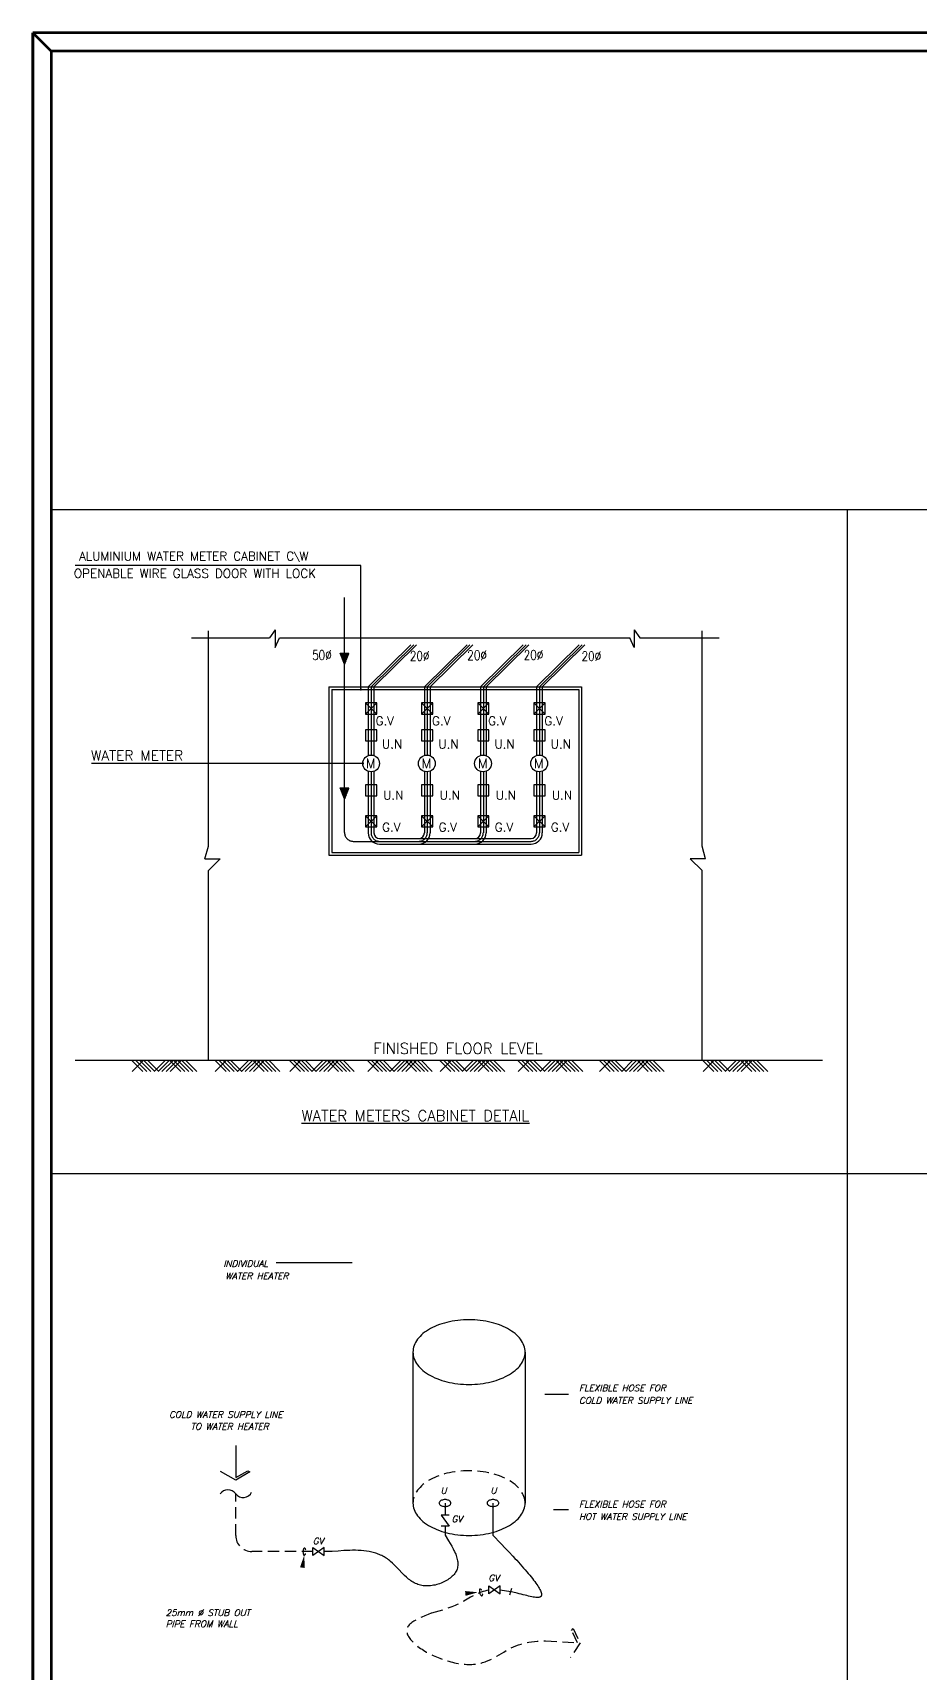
# Model space of a CAD drawing. Extents: x 787 to 1019, y 199 to 803.
# Drawn here: x 845.75 to 865.38, y 229.6 to 265.92 of the extents above; entities that cross this region are included whole.
import ezdxf

# ---------------------------------------------------------------- set-up
doc = ezdxf.new("R2010")
doc.units = 0
doc.header["$MEASUREMENT"] = 0
for name, pattern in [('CENTERX2', [4, 2.5, -0.5, 0.5, -0.5]), ('DASHDOT', [25.4, 12.7, -6.35, 0, -6.35]), ('HIDDEN', [0.375, 0.25, -0.125])]:
    doc.linetypes.add(name, pattern=pattern)
doc.layers.get('0').update_dxf_attribs({"color": 252, "linetype": 'CONTINUOUS', "lineweight": 30})
for name, color, linetype in [('00', 7, 'CONTINUOUS'), ('BORDER', 9, 'CONTINUOUS'), ('H', 8, 'CONTINUOUS'), ('PB-TXT', 2, 'CONTINUOUS'), ('PLUM', 2, 'CONTINUOUS'), ('WATERSUPPLY', 5, 'CONTINUOUS')]:
    doc.layers.add(name, color=color, linetype=linetype)
for name, color, linetype, lineweight in [('Dim', 252, 'CONTINUOUS', 0), ('text', 252, 'CONTINUOUS', 15), ('UG-BORDER', 20, 'CONTINUOUS', 80), ('Wall', 252, 'CONTINUOUS', 30)]:
    doc.layers.add(name, color=color, linetype=linetype, lineweight=lineweight)
doc.styles.add('IBA-S2', font='romans.shx', dxfattribs={"width": 0.8, "height": 0.2})
doc.styles.add('RD', font='ROMAND.shx', dxfattribs={"width": 1.2, "height": 200})
doc.styles.add('ROMAND', font='ROMAND.SHX')
doc.styles.add('ROMANS', font='italic8.shx')
doc.dimstyles.get("Standard").update_dxf_attribs({"dimtxt": 0.12, "dimasz": 0.05, "dimexe": 0.18, "dimexo": 0.0625, "dimgap": 0.09, "dimtad": 0, "dimtih": 1, "dimtoh": 1, "dimzin": 0, "dimdsep": 46, "dimtxsty": 'Standard', "dimblk": 'DOT', "dimcen": 0.09, "dimadec": 0, "dimazin": 0, "dimtfac": 1, "dimtofl": 0, "dimtmove": 0, "dimatfit": 3, "dimldrblk": 'DOT', "dimfxl": 1, "dimtolj": 1, "dimtzin": 0, "dimarcsym": 0})

# ---------------------------------------------------------------- blocks, each defined once
blk = doc.blocks.new('_Dot')
at = {"color": 0, "linetype": 'ByBlock', "lineweight": -2}
blk.add_line((-0.5, 0), (-1, 0), dxfattribs=at)
at = {"color": 0, "linetype": 'ByBlock', "const_width": 0.5}
blk.add_lwpolyline([(-0.25, 0, 1), (0.25, 0, 1)], format="xyb", close=True, dxfattribs=at)

msp = doc.modelspace()

# ---------------------------------------------------------------- hatches: boundary and pattern name
at = {"layer": 'WATERSUPPLY'}
h = msp.add_hatch(dxfattribs=at)
h.set_pattern_fill('ANSI31', color=256, scale=0.009719, style=0)
h.set_pattern_definition([(45, (768.6221638, 376.9091443), (-0.000859045746, 0.000859045746), [])])
h.paths.add_polyline_path([(852.748, 252.178), (852.651, 252.178), (852.651, 251.935)])
h.paths.add_polyline_path([(852.651, 252.178), (852.554, 252.178), (852.651, 251.935)])
h = msp.add_hatch(dxfattribs=at)
h.set_pattern_fill('ANSI31', color=256, scale=0.009719, style=0)
h.set_pattern_definition([(45, (768.6221638, 373.9241415), (-0.000859045746, 0.000859045746), [])])
h.paths.add_polyline_path([(852.748, 249.193), (852.651, 249.193), (852.651, 248.95)])
h.paths.add_polyline_path([(852.651, 249.193), (852.554, 249.193), (852.651, 248.95)])

# ---------------------------------------------------------------- linework, layer by layer
at = {"layer": 'BORDER'}
for p, q in [((846.158, 255.364), (925.163, 255.364)), ((846.158, 255.364), (846.158, 209.926)), ((863.785, 255.364), (863.785, 209.926)), ((846.158, 240.649), (925.163, 240.649))]:
    msp.add_line(p, q, dxfattribs=at)
at = {"layer": 'Dim'}
for p, q in [((853.177, 251.433), (854.121, 252.366)), ((853.302, 251.432), (854.247, 252.366)), ((854.42, 251.433), (855.364, 252.366)), ((854.545, 251.432), (855.49, 252.366)), ((855.663, 251.433), (856.607, 252.366)), ((855.788, 251.432), (856.733, 252.366)), ((856.906, 251.433), (857.85, 252.366)), ((857.031, 251.432), (857.976, 252.366))]:
    msp.add_line(p, q, dxfattribs=at)
at = {"layer": 'H'}
for p, q in [((849.262, 252.521), (850.99, 252.521)), ((849.636, 247.903), (849.636, 252.676)), ((851.118, 252.7), (850.99, 252.521)), ((851.118, 252.7), (851.118, 252.303)), ((851.118, 252.303), (851.213, 252.521)), ((851.213, 252.521), (858.971, 252.521)), ((859.066, 252.303), (858.971, 252.521)), ((859.066, 252.7), (859.066, 252.303)), ((859.066, 252.7), (859.194, 252.521)), ((859.194, 252.521), (860.946, 252.521)), ((860.572, 247.903), (860.572, 252.676)), ((853.115, 251.079), (853.364, 250.83)), ((853.364, 251.079), (853.115, 250.83)), ((854.358, 251.079), (854.607, 250.83)), ((854.607, 251.079), (854.358, 250.83)), ((855.601, 251.079), (855.85, 250.83)), ((855.85, 251.079), (855.601, 250.83)), ((856.844, 251.079), (857.093, 250.83)), ((857.093, 251.079), (856.844, 250.83)), ((853.115, 248.578), (853.364, 248.33)), ((853.364, 248.578), (853.115, 248.33)), ((854.358, 248.578), (854.607, 248.33)), ((854.607, 248.578), (854.358, 248.33)), ((855.601, 248.578), (855.85, 248.33)), ((855.85, 248.578), (855.601, 248.33)), ((856.844, 248.578), (857.093, 248.33)), ((857.093, 248.578), (856.844, 248.33)), ((849.56, 247.625), (849.636, 247.903)), ((860.648, 247.625), (860.572, 247.903)), ((849.56, 247.625), (849.9, 247.625)), ((849.9, 247.625), (849.636, 247.363)), ((849.636, 243.161), (849.636, 247.363)), ((860.648, 247.625), (860.308, 247.625)), ((860.308, 247.625), (860.572, 247.363)), ((860.572, 243.161), (860.572, 247.363)), ((847.934, 243.161), (848.183, 242.913)), ((848.195, 243.161), (847.946, 242.913)), ((848.022, 243.161), (848.271, 242.913)), ((848.11, 243.161), (848.364, 242.908)), ((848.198, 243.161), (848.447, 242.913)), ((848.286, 243.161), (848.535, 242.913)), ((848.686, 243.161), (848.437, 242.913)), ((848.774, 243.161), (848.525, 242.913)), ((848.862, 243.161), (848.608, 242.908)), ((848.95, 243.161), (848.701, 242.913)), ((848.777, 243.161), (849.026, 242.913)), ((849.038, 243.161), (848.789, 242.913)), ((848.865, 243.161), (849.114, 242.913)), ((848.953, 243.161), (849.206, 242.908)), ((849.041, 243.161), (849.289, 242.913)), ((849.129, 243.161), (849.377, 242.913)), ((849.777, 243.161), (850.026, 242.913)), ((850.038, 243.161), (849.789, 242.913)), ((849.865, 243.161), (850.114, 242.913)), ((849.953, 243.161), (850.207, 242.908)), ((850.041, 243.161), (850.29, 242.913)), ((850.129, 243.161), (850.378, 242.913)), ((850.529, 243.161), (850.28, 242.913)), ((850.617, 243.161), (850.368, 242.913)), ((850.705, 243.161), (850.451, 242.908)), ((850.793, 243.161), (850.544, 242.913)), ((850.62, 243.161), (850.869, 242.913)), ((850.881, 243.161), (850.632, 242.913)), ((850.708, 243.161), (850.957, 242.913)), ((850.796, 243.161), (851.049, 242.908)), ((850.884, 243.161), (851.132, 242.913)), ((850.972, 243.161), (851.22, 242.913)), ((851.424, 243.161), (851.673, 242.913)), ((851.685, 243.161), (851.436, 242.913)), ((851.512, 243.161), (851.761, 242.913)), ((851.6, 243.161), (851.854, 242.908)), ((851.688, 243.161), (851.937, 242.913)), ((851.776, 243.161), (852.025, 242.913)), ((852.176, 243.161), (851.927, 242.913)), ((852.264, 243.161), (852.015, 242.913)), ((852.352, 243.161), (852.098, 242.908)), ((852.44, 243.161), (852.191, 242.913)), ((852.267, 243.161), (852.516, 242.913)), ((852.528, 243.161), (852.279, 242.913)), ((852.355, 243.161), (852.604, 242.913)), ((852.443, 243.161), (852.696, 242.908)), ((852.531, 243.161), (852.779, 242.913)), ((852.619, 243.161), (852.867, 242.913)), ((853.152, 243.161), (853.401, 242.913)), ((853.413, 243.161), (853.164, 242.913)), ((853.24, 243.161), (853.489, 242.913)), ((853.328, 243.161), (853.581, 242.908)), ((853.416, 243.161), (853.664, 242.913)), ((853.504, 243.161), (853.752, 242.913)), ((853.904, 243.161), (853.655, 242.913)), ((853.991, 243.161), (853.743, 242.913)), ((854.079, 243.161), (853.826, 242.908)), ((854.167, 243.161), (853.919, 242.913)), ((853.994, 243.161), (854.243, 242.913)), ((854.255, 243.161), (854.006, 242.913)), ((854.082, 243.161), (854.331, 242.913)), ((854.17, 243.161), (854.424, 242.908)), ((854.258, 243.161), (854.507, 242.913)), ((854.346, 243.161), (854.595, 242.913)), ((854.757, 243.161), (855.006, 242.913)), ((855.018, 243.161), (854.769, 242.913)), ((854.845, 243.161), (855.094, 242.913)), ((854.933, 243.161), (855.187, 242.908)), ((855.021, 243.161), (855.27, 242.913)), ((855.109, 243.161), (855.358, 242.913)), ((855.509, 243.161), (855.26, 242.913)), ((855.597, 243.161), (855.348, 242.913)), ((855.685, 243.161), (855.431, 242.908)), ((855.773, 243.161), (855.524, 242.913)), ((855.6, 243.161), (855.849, 242.913)), ((855.861, 243.161), (855.612, 242.913)), ((855.688, 243.161), (855.937, 242.913)), ((855.776, 243.161), (856.029, 242.908)), ((855.864, 243.161), (856.112, 242.913)), ((855.952, 243.161), (856.2, 242.913)), ((856.485, 243.161), (856.734, 242.913)), ((856.746, 243.161), (856.497, 242.913)), ((856.573, 243.161), (856.822, 242.913)), ((856.661, 243.161), (856.914, 242.908)), ((856.749, 243.161), (856.997, 242.913)), ((856.837, 243.161), (857.085, 242.913)), ((857.237, 243.161), (856.988, 242.913)), ((857.325, 243.161), (857.076, 242.913)), ((857.412, 243.161), (857.159, 242.908)), ((857.5, 243.161), (857.252, 242.913)), ((857.328, 243.161), (857.576, 242.913)), ((857.588, 243.161), (857.34, 242.913)), ((857.415, 243.161), (857.664, 242.913)), ((857.503, 243.161), (857.757, 242.908)), ((857.591, 243.161), (857.84, 242.913)), ((857.679, 243.161), (857.928, 242.913)), ((858.289, 243.161), (858.537, 242.913)), ((858.549, 243.161), (858.301, 242.913)), ((858.377, 243.161), (858.625, 242.913)), ((858.465, 243.161), (858.718, 242.908)), ((858.552, 243.161), (858.801, 242.913)), ((858.64, 243.161), (858.889, 242.913)), ((859.04, 243.161), (858.792, 242.913)), ((859.128, 243.161), (858.879, 242.913)), ((859.216, 243.161), (858.963, 242.908)), ((859.304, 243.161), (859.055, 242.913)), ((859.131, 243.161), (859.38, 242.913)), ((859.392, 243.161), (859.143, 242.913)), ((859.219, 243.161), (859.468, 242.913)), ((859.307, 243.161), (859.561, 242.908)), ((859.395, 243.161), (859.644, 242.913)), ((859.483, 243.161), (859.732, 242.913)), ((860.581, 243.161), (860.83, 242.913)), ((860.842, 243.161), (860.593, 242.913)), ((860.669, 243.161), (860.918, 242.913)), ((860.757, 243.161), (861.011, 242.908)), ((860.845, 243.161), (861.094, 242.913)), ((860.933, 243.161), (861.182, 242.913)), ((861.333, 243.161), (861.084, 242.913)), ((861.421, 243.161), (861.172, 242.913)), ((861.509, 243.161), (861.255, 242.908)), ((861.597, 243.161), (861.348, 242.913)), ((861.424, 243.161), (861.673, 242.913)), ((861.685, 243.161), (861.436, 242.913)), ((861.512, 243.161), (861.761, 242.913)), ((861.6, 243.161), (861.853, 242.908)), ((861.688, 243.161), (861.936, 242.913)), ((861.775, 243.161), (862.024, 242.913))]:
    msp.add_line(p, q, dxfattribs=at)
at = {"layer": 'PB-TXT', "color": 8, "linetype": 'Continuous'}
for p, q in [((852.818, 238.674), (851.14, 238.671)), ((857.61, 235.755), (857.085, 235.755)), ((857.61, 233.198), (857.28, 233.198))]:
    msp.add_line(p, q, dxfattribs=at)
for points in [[(854.514, 235.2, 0, 0.0711, 0), (854.42, 235.393, 0, 0, 0), (852.818, 238.674, 0, 0, 0)], [(855.01, 232.35, 0, 0.0711, 0), (855.122, 232.534, 0, 0, 0), (857.085, 235.755, 0, 0, 0)], [(856.543, 231.981, 0, 0.0711, 0), (856.655, 232.165, 0, 0, 0), (857.285, 233.198, 0, 0, 0)], [(851.579, 231.003, 0, 0, 0), (851.759, 232.196, 0, 0.107, 0), (851.718, 231.92, 0.107, 0.107, 0)], [(851.023, 230.952, 0, 0, 0), (855.605, 231.374, 0, 0.107, 0), (855.327, 231.348, 0.107, 0.107, 0)]]:
    msp.add_lwpolyline(points, format="xyseb", dxfattribs=at)
at = {"layer": 'PLUM', "color": 2, "linetype": 'Continuous'}
for p, q in [((854.167, 236.695), (854.167, 233.351)), ((856.65, 236.695), (856.65, 233.351)), ((854.967, 233.086), (854.789, 233.086)), ((854.789, 233.086), (854.967, 232.84)), ((854.967, 232.84), (854.789, 232.84)), ((856.353, 231.455), (856.305, 231.311))]:
    msp.add_line(p, q, dxfattribs=at)
at = {"layer": 'PLUM', "color": 6, "linetype": 'HIDDEN'}
for p, q in [((850.241, 232.633), (850.241, 233.558)), ((851.952, 232.277), (850.597, 232.277))]:
    msp.add_line(p, q, dxfattribs=at)
at = {"layer": 'PLUM', "color": 6, "linetype": 'Continuous'}
for p, q in [((854.878, 233.351), (854.878, 233.086)), ((855.939, 233.351), (855.939, 232.64)), ((854.878, 232.84), (854.878, 232.64)), ((852.375, 232.277), (852.198, 232.277))]:
    msp.add_line(p, q, dxfattribs=at)
at = {"layer": 'PLUM', "color": 2, "linetype": 'Continuous', "flags": 128}
for points in [[(856.65, 236.695), (856.649, 236.731), (856.644, 236.768), (856.636, 236.804), (856.625, 236.839), (856.61, 236.875), (856.593, 236.91), (856.573, 236.944), (856.549, 236.978), (856.523, 237.011), (856.494, 237.043), (856.462, 237.074), (856.428, 237.105), (856.39, 237.134), (856.351, 237.162), (856.308, 237.189), (856.264, 237.215), (856.217, 237.239), (856.168, 237.262), (856.118, 237.283), (856.065, 237.303), (856.011, 237.322), (855.955, 237.339), (855.898, 237.354), (855.84, 237.367), (855.78, 237.379), (855.72, 237.389), (855.658, 237.397), (855.596, 237.404), (855.534, 237.408), (855.471, 237.411), (855.408, 237.412), (855.346, 237.411), (855.283, 237.408), (855.22, 237.404), (855.158, 237.397), (855.097, 237.389), (855.037, 237.379), (854.977, 237.367), (854.919, 237.354), (854.862, 237.339), (854.806, 237.322), (854.752, 237.303), (854.699, 237.283), (854.648, 237.262), (854.6, 237.239), (854.553, 237.215), (854.508, 237.189), (854.466, 237.162), (854.426, 237.134), (854.389, 237.105), (854.355, 237.074), (854.323, 237.043), (854.294, 237.011), (854.267, 236.978), (854.244, 236.944), (854.224, 236.91), (854.206, 236.875), (854.192, 236.839), (854.181, 236.804), (854.173, 236.768), (854.168, 236.731), (854.167, 236.695)], [(854.167, 233.351), (854.168, 233.315), (854.173, 233.279), (854.181, 233.242), (854.192, 233.207), (854.206, 233.171), (854.224, 233.136), (854.244, 233.102), (854.267, 233.068), (854.294, 233.035), (854.323, 233.003), (854.355, 232.972), (854.389, 232.941), (854.426, 232.912), (854.466, 232.884), (854.508, 232.857), (854.553, 232.831), (854.6, 232.807), (854.648, 232.784), (854.699, 232.763), (854.752, 232.743), (854.806, 232.724), (854.862, 232.707), (854.919, 232.692), (854.977, 232.679), (855.037, 232.667), (855.097, 232.657), (855.158, 232.649), (855.22, 232.642), (855.283, 232.638), (855.346, 232.635), (855.408, 232.634), (855.471, 232.635), (855.534, 232.638), (855.596, 232.642), (855.658, 232.649), (855.72, 232.657), (855.78, 232.667), (855.84, 232.679), (855.898, 232.692), (855.955, 232.707), (856.011, 232.724), (856.065, 232.743), (856.118, 232.763), (856.168, 232.784), (856.217, 232.807), (856.264, 232.831), (856.308, 232.857), (856.351, 232.884), (856.39, 232.912), (856.428, 232.941), (856.462, 232.972), (856.494, 233.003), (856.523, 233.035), (856.549, 233.068), (856.573, 233.102), (856.593, 233.136), (856.61, 233.171), (856.625, 233.207), (856.636, 233.242), (856.644, 233.279), (856.649, 233.315), (856.65, 233.351)], [(851.791, 232.31), (851.788, 232.323), (851.785, 232.335), (851.78, 232.343), (851.775, 232.35), (851.769, 232.353), (851.763, 232.353), (851.757, 232.351), (851.751, 232.345), (851.746, 232.337), (851.741, 232.327), (851.737, 232.314), (851.734, 232.3), (851.732, 232.285), (851.731, 232.27), (851.732, 232.255), (851.734, 232.24), (851.736, 232.227), (851.74, 232.216), (851.745, 232.207), (851.75, 232.2), (851.756, 232.197), (851.762, 232.196), (851.768, 232.198), (851.773, 232.204), (851.779, 232.212), (851.784, 232.222), (851.788, 232.234)], [(855.689, 231.414), (855.683, 231.425), (855.675, 231.435), (855.668, 231.442), (855.661, 231.446), (855.655, 231.447), (855.649, 231.446), (855.644, 231.441), (855.64, 231.434), (855.638, 231.425), (855.637, 231.413), (855.637, 231.4), (855.639, 231.386), (855.642, 231.371), (855.646, 231.356), (855.651, 231.342), (855.657, 231.329), (855.664, 231.317), (855.671, 231.308), (855.678, 231.301), (855.685, 231.296), (855.692, 231.295), (855.698, 231.296), (855.703, 231.3), (855.707, 231.307), (855.709, 231.316), (855.711, 231.328), (855.71, 231.341)]]:
    msp.add_lwpolyline(points, dxfattribs=at)
at = {"layer": 'PLUM', "color": 1, "linetype": 'Continuous', "flags": 128}
msp.add_lwpolyline([(854.167, 236.695), (854.168, 236.659), (854.173, 236.622), (854.181, 236.586), (854.192, 236.551), (854.206, 236.515), (854.224, 236.48), (854.244, 236.446), (854.267, 236.412), (854.294, 236.379), (854.323, 236.347), (854.355, 236.316), (854.389, 236.285), (854.426, 236.256), (854.466, 236.228), (854.508, 236.201), (854.553, 236.175), (854.6, 236.151), (854.648, 236.128), (854.699, 236.107), (854.752, 236.087), (854.806, 236.068), (854.862, 236.051), (854.919, 236.036), (854.977, 236.023), (855.037, 236.011), (855.097, 236.001), (855.158, 235.993), (855.22, 235.986), (855.283, 235.982), (855.346, 235.979), (855.408, 235.978), (855.471, 235.979), (855.534, 235.982), (855.596, 235.986), (855.658, 235.993), (855.72, 236.001), (855.78, 236.011), (855.84, 236.023), (855.898, 236.036), (855.955, 236.051), (856.011, 236.068), (856.065, 236.087), (856.118, 236.107), (856.168, 236.128), (856.217, 236.151), (856.264, 236.175), (856.308, 236.201), (856.351, 236.228), (856.39, 236.256), (856.428, 236.285), (856.462, 236.316), (856.494, 236.347), (856.523, 236.379), (856.549, 236.412), (856.573, 236.446), (856.593, 236.48), (856.61, 236.515), (856.625, 236.551), (856.636, 236.586), (856.644, 236.622), (856.649, 236.659), (856.65, 236.695)], dxfattribs=at)
at = {"layer": 'PLUM', "color": 6, "linetype": 'Continuous'}
msp.add_lwpolyline([(850.241, 234.625), (850.241, 233.914), (850.507, 234.067), (850.556, 234.039), (850.243, 233.858), (849.907, 234.052)], dxfattribs=at)
at = {"layer": 'PLUM', "color": 8, "linetype": 'HIDDEN', "flags": 128}
msp.add_lwpolyline([(856.65, 233.351), (856.649, 233.387), (856.644, 233.424), (856.636, 233.46), (856.625, 233.495), (856.61, 233.531), (856.593, 233.566), (856.573, 233.6), (856.549, 233.634), (856.523, 233.667), (856.494, 233.699), (856.462, 233.73), (856.428, 233.761), (856.39, 233.79), (856.351, 233.818), (856.308, 233.845), (856.264, 233.871), (856.217, 233.895), (856.168, 233.918), (856.118, 233.939), (856.065, 233.959), (856.011, 233.978), (855.955, 233.995), (855.898, 234.01), (855.84, 234.023), (855.78, 234.035), (855.72, 234.045), (855.658, 234.053), (855.596, 234.06), (855.534, 234.064), (855.471, 234.067), (855.408, 234.068), (855.346, 234.067), (855.283, 234.064), (855.22, 234.06), (855.158, 234.053), (855.097, 234.045), (855.037, 234.035), (854.977, 234.023), (854.919, 234.01), (854.862, 233.995), (854.806, 233.978), (854.752, 233.959), (854.699, 233.939), (854.648, 233.918), (854.6, 233.895), (854.553, 233.871), (854.508, 233.845), (854.466, 233.818), (854.426, 233.79), (854.389, 233.761), (854.355, 233.73), (854.323, 233.699), (854.294, 233.667), (854.267, 233.634), (854.244, 233.6), (854.224, 233.566), (854.206, 233.531), (854.192, 233.495), (854.181, 233.46), (854.173, 233.424), (854.168, 233.387), (854.167, 233.351)], dxfattribs=at)
at = {"layer": 'PLUM', "color": 1, "linetype": 'Continuous', "flags": 128}
for points in [[(854.747, 233.351), (854.749, 233.339), (854.754, 233.328), (854.762, 233.317), (854.772, 233.307), (854.786, 233.298), (854.801, 233.29), (854.819, 233.284), (854.838, 233.279), (854.858, 233.277), (854.878, 233.276), (854.899, 233.277), (854.919, 233.279), (854.938, 233.284), (854.955, 233.29), (854.971, 233.298), (854.984, 233.307), (854.995, 233.317), (855.002, 233.328), (855.007, 233.339), (855.009, 233.351), (855.007, 233.363), (855.002, 233.374), (854.995, 233.385), (854.984, 233.395), (854.971, 233.404), (854.955, 233.412), (854.938, 233.418), (854.919, 233.423), (854.899, 233.426), (854.878, 233.427), (854.858, 233.426), (854.838, 233.423), (854.819, 233.418), (854.801, 233.412), (854.786, 233.404), (854.772, 233.395), (854.762, 233.385), (854.754, 233.374), (854.749, 233.363)], [(855.808, 233.351), (855.81, 233.339), (855.814, 233.328), (855.822, 233.317), (855.833, 233.307), (855.846, 233.298), (855.862, 233.29), (855.879, 233.284), (855.898, 233.279), (855.918, 233.277), (855.939, 233.276), (855.959, 233.277), (855.979, 233.279), (855.998, 233.284), (856.015, 233.29), (856.031, 233.298), (856.044, 233.307), (856.055, 233.317), (856.063, 233.328), (856.068, 233.339), (856.069, 233.351), (856.068, 233.363), (856.063, 233.374), (856.055, 233.385), (856.044, 233.395), (856.031, 233.404), (856.015, 233.412), (855.998, 233.418), (855.979, 233.423), (855.959, 233.426), (855.939, 233.427), (855.918, 233.426), (855.898, 233.423), (855.879, 233.418), (855.862, 233.412), (855.846, 233.404), (855.833, 233.395), (855.822, 233.385), (855.814, 233.374), (855.81, 233.363)]]:
    msp.add_lwpolyline(points, close=True, dxfattribs=at)
at = {"layer": 'PLUM', "color": 6, "linetype": 'Continuous', "extrusion": (0, 0, -1), "flags": 128}
for points in [[(-854.878, 232.64), (-854.955, 232.516), (-854.992, 232.455), (-855.027, 232.394), (-855.059, 232.333), (-855.074, 232.303), (-855.088, 232.274), (-855.101, 232.244), (-855.113, 232.215), (-855.124, 232.186), (-855.134, 232.157), (-855.142, 232.129), (-855.149, 232.1), (-855.155, 232.073), (-855.158, 232.045), (-855.161, 232.018), (-855.161, 231.991), (-855.16, 231.965), (-855.157, 231.939), (-855.152, 231.913), (-855.145, 231.888), (-855.136, 231.864), (-855.124, 231.84), (-855.111, 231.816), (-855.095, 231.793), (-855.078, 231.771), (-855.059, 231.749), (-855.038, 231.728), (-855.015, 231.707), (-854.991, 231.688), (-854.965, 231.669), (-854.939, 231.651), (-854.911, 231.634), (-854.882, 231.618), (-854.852, 231.603), (-854.821, 231.589), (-854.79, 231.576), (-854.758, 231.564), (-854.725, 231.553), (-854.692, 231.544), (-854.659, 231.535), (-854.625, 231.528), (-854.592, 231.523), (-854.559, 231.518), (-854.525, 231.516), (-854.492, 231.514), (-854.46, 231.514), (-854.427, 231.516), (-854.396, 231.519), (-854.365, 231.523), (-854.335, 231.53), (-854.305, 231.538), (-854.277, 231.547), (-854.249, 231.558), (-854.222, 231.57), (-854.195, 231.584), (-854.169, 231.599), (-854.144, 231.614), (-854.119, 231.631), (-854.095, 231.649), (-854.071, 231.667), (-854.024, 231.707), (-853.978, 231.749), (-853.934, 231.793), (-853.846, 231.883), (-853.803, 231.928), (-853.759, 231.973), (-853.715, 232.016), (-853.67, 232.057), (-853.647, 232.076), (-853.624, 232.095), (-853.6, 232.113), (-853.576, 232.129), (-853.551, 232.145), (-853.526, 232.16), (-853.501, 232.175), (-853.475, 232.188), (-853.449, 232.2), (-853.422, 232.212), (-853.396, 232.222), (-853.368, 232.232), (-853.341, 232.242), (-853.313, 232.25), (-853.256, 232.265), (-853.198, 232.277), (-853.139, 232.286), (-853.079, 232.294), (-853.018, 232.299), (-852.956, 232.302), (-852.894, 232.304), (-852.83, 232.304), (-852.766, 232.303), (-852.702, 232.3), (-852.637, 232.297), (-852.507, 232.288), (-852.375, 232.277)], [(-855.939, 232.64), (-856.12, 232.449), (-856.209, 232.355), (-856.297, 232.262), (-856.382, 232.171), (-856.424, 232.126), (-856.464, 232.082), (-856.504, 232.038), (-856.543, 231.995), (-856.581, 231.952), (-856.618, 231.911), (-856.654, 231.87), (-856.688, 231.83), (-856.721, 231.791), (-856.753, 231.753), (-856.783, 231.716), (-856.812, 231.68), (-856.839, 231.645), (-856.865, 231.611), (-856.889, 231.579), (-856.911, 231.547), (-856.931, 231.518), (-856.949, 231.489), (-856.965, 231.462), (-856.979, 231.436), (-856.991, 231.412), (-857.001, 231.389), (-857.008, 231.368), (-857.013, 231.349), (-857.015, 231.332), (-857.015, 231.316), (-857.013, 231.302), (-857.01, 231.296), (-857.007, 231.29), (-857.004, 231.284), (-856.999, 231.28), (-856.994, 231.275), (-856.988, 231.271), (-856.982, 231.268), (-856.974, 231.265), (-856.966, 231.263), (-856.958, 231.261), (-856.948, 231.26), (-856.938, 231.259), (-856.927, 231.259), (-856.915, 231.259), (-856.89, 231.261), (-856.862, 231.264), (-856.831, 231.269), (-856.799, 231.275), (-856.764, 231.282), (-856.727, 231.291), (-856.689, 231.3), (-856.649, 231.31), (-856.607, 231.32), (-856.564, 231.331), (-856.52, 231.342), (-856.475, 231.352), (-856.382, 231.373), (-856.288, 231.393), (-856.24, 231.401), (-856.192, 231.409), (-856.144, 231.415), (-856.096, 231.42)]]:
    msp.add_lwpolyline(points, dxfattribs=at)
at = {"layer": 'PLUM', "color": 2, "linetype": 'Continuous'}
for points in [[(852.198, 232.188), (852.198, 232.366), (851.952, 232.188), (851.952, 232.366)], [(856.096, 231.337), (856.096, 231.515), (855.85, 231.337), (855.85, 231.515)]]:
    msp.add_lwpolyline(points, close=True, dxfattribs=at)
at = {"layer": 'PLUM', "color": 6, "linetype": 'HIDDEN', "flags": 128}
for points in [[(855.85, 231.419), (855.805, 231.411), (855.762, 231.402), (855.719, 231.39), (855.678, 231.376), (855.637, 231.361), (855.598, 231.344), (855.559, 231.326), (855.52, 231.306), (855.445, 231.265), (855.37, 231.223), (855.296, 231.18), (855.221, 231.139), (855.183, 231.119), (855.144, 231.101), (855.105, 231.083), (855.066, 231.067), (855.026, 231.051), (854.986, 231.036), (854.904, 231.007), (854.822, 230.981), (854.739, 230.957), (854.572, 230.91)], [(854.572, 230.91), (854.502, 230.882), (854.433, 230.854), (854.366, 230.825), (854.334, 230.81), (854.302, 230.795), (854.272, 230.781), (854.243, 230.765), (854.215, 230.75), (854.189, 230.734), (854.164, 230.718), (854.141, 230.702), (854.12, 230.685), (854.1, 230.668), (854.083, 230.651), (854.068, 230.633), (854.056, 230.615), (854.045, 230.596), (854.038, 230.577), (854.032, 230.558), (854.03, 230.538), (854.029, 230.517), (854.03, 230.497), (854.034, 230.476), (854.04, 230.455), (854.048, 230.434), (854.058, 230.412), (854.069, 230.391), (854.083, 230.369), (854.098, 230.347), (854.115, 230.325), (854.134, 230.304), (854.155, 230.282), (854.177, 230.26), (854.2, 230.238), (854.225, 230.217), (854.251, 230.195), (854.278, 230.174), (854.307, 230.153), (854.337, 230.132), (854.368, 230.111), (854.4, 230.091), (854.433, 230.071), (854.467, 230.051), (854.502, 230.032), (854.537, 230.014), (854.574, 229.995), (854.611, 229.977), (854.686, 229.943), (854.764, 229.912), (854.843, 229.883), (854.924, 229.857), (854.964, 229.845), (855.005, 229.834), (855.045, 229.823), (855.085, 229.814), (855.126, 229.805), (855.166, 229.798), (855.205, 229.791), (855.245, 229.786), (855.284, 229.781), (855.323, 229.778), (855.361, 229.775), (855.399, 229.774), (855.436, 229.774), (855.472, 229.775), (855.508, 229.778), (855.543, 229.781), (855.577, 229.786), (855.61, 229.792), (855.643, 229.799), (855.675, 229.807), (855.706, 229.816), (855.737, 229.826), (855.768, 229.836), (855.798, 229.848), (855.856, 229.872), (855.913, 229.899), (855.968, 229.928), (856.022, 229.958), (856.075, 229.989), (856.181, 230.051), (856.233, 230.082), (856.286, 230.111), (856.339, 230.139), (856.393, 230.164), (856.447, 230.187), (856.503, 230.208), (856.56, 230.226), (856.617, 230.242), (856.676, 230.256), (856.735, 230.267), (856.795, 230.277), (856.856, 230.285), (856.917, 230.291), (856.979, 230.296), (857.042, 230.299), (857.105, 230.301)]]:
    msp.add_lwpolyline(points, dxfattribs=at)
at = {"layer": 'PLUM', "color": 6, "linetype": 'HIDDEN'}
msp.add_lwpolyline([(857.105, 230.301), (857.815, 230.252), (857.68, 230.528), (857.712, 230.575), (857.87, 230.251), (857.653, 229.928)], dxfattribs=at)
at = {"layer": 'PLUM', "color": 2, "linetype": 'Continuous'}
for centre, radius, start, end in [((850.071, 233.433), 0.212, 36.344, 145.4609), ((850.407, 233.68), 0.206, 216.344, 334.9852)]:
    msp.add_arc(centre, radius, start, end, dxfattribs=at)
at = {"layer": 'PLUM', "color": 6, "linetype": 'HIDDEN'}
msp.add_arc((850.597, 232.633), 0.356, 180, 270, dxfattribs=at)
at = {"layer": 'UG-BORDER'}
for p, q in [((845.746, 265.923), (845.746, 199.223)), ((845.746, 199.223), (845.746, 265.923)), ((941.746, 265.923), (845.746, 265.923)), ((845.746, 265.923), (846.151, 265.519)), ((846.151, 265.519), (846.151, 199.628)), ((941.342, 265.519), (846.151, 265.519))]:
    msp.add_line(p, q, dxfattribs=at)
at = {"layer": 'Wall'}
for p, q in [((852.307, 251.433), (852.307, 247.704)), ((852.307, 251.433), (857.901, 251.433)), ((857.901, 251.433), (857.901, 247.704)), ((852.307, 247.704), (857.901, 247.704)), ((846.683, 243.161), (863.24, 243.161))]:
    msp.add_line(p, q, dxfattribs=at)
at = {"layer": 'Wall', "color": 1}
for p, q in [((852.369, 251.371), (852.369, 247.766)), ((852.369, 251.371), (857.839, 251.371)), ((853.177, 251.433), (853.177, 249.913)), ((853.302, 251.432), (853.302, 249.913)), ((854.42, 251.433), (854.42, 249.915)), ((854.545, 251.432), (854.545, 249.91)), ((855.663, 251.433), (855.663, 249.915)), ((855.788, 251.432), (855.788, 249.91)), ((856.906, 251.433), (856.906, 249.915)), ((857.031, 251.432), (857.031, 249.91)), ((857.839, 251.371), (857.839, 247.766)), ((853.177, 249.561), (853.177, 248.196)), ((853.302, 249.561), (853.302, 248.196)), ((854.42, 249.559), (854.42, 248.196)), ((854.545, 249.564), (854.545, 248.196)), ((855.663, 249.559), (855.663, 248.196)), ((855.788, 249.564), (855.788, 248.196)), ((856.906, 249.559), (856.906, 248.196)), ((857.031, 249.564), (857.031, 248.196)), ((853.426, 248.072), (856.782, 248.072)), ((852.369, 247.766), (857.839, 247.766)), ((853.426, 247.948), (856.782, 247.948))]:
    msp.add_line(p, q, dxfattribs=at)
at = {"layer": 'Wall'}
for points in [[(853.115, 250.83), (853.364, 250.83), (853.364, 251.079), (853.115, 251.079)], [(854.358, 250.83), (854.607, 250.83), (854.607, 251.079), (854.358, 251.079)], [(855.601, 250.83), (855.85, 250.83), (855.85, 251.079), (855.601, 251.079)], [(856.844, 250.83), (857.093, 250.83), (857.093, 251.079), (856.844, 251.079)], [(853.115, 250.236), (853.364, 250.236), (853.364, 250.484), (853.115, 250.484)], [(854.358, 250.236), (854.607, 250.236), (854.607, 250.484), (854.358, 250.484)], [(855.601, 250.236), (855.85, 250.236), (855.85, 250.484), (855.601, 250.484)], [(856.844, 250.236), (857.093, 250.236), (857.093, 250.484), (856.844, 250.484)], [(853.115, 249.016), (853.364, 249.016), (853.364, 249.265), (853.115, 249.265)], [(854.358, 249.016), (854.607, 249.016), (854.607, 249.265), (854.358, 249.265)], [(855.601, 249.016), (855.85, 249.016), (855.85, 249.265), (855.601, 249.265)], [(856.844, 249.016), (857.093, 249.016), (857.093, 249.265), (856.844, 249.265)], [(853.115, 248.33), (853.364, 248.33), (853.364, 248.578), (853.115, 248.578)], [(854.358, 248.33), (854.607, 248.33), (854.607, 248.578), (854.358, 248.578)], [(855.601, 248.33), (855.85, 248.33), (855.85, 248.578), (855.601, 248.578)], [(856.844, 248.33), (857.093, 248.33), (857.093, 248.578), (856.844, 248.578)]]:
    msp.add_lwpolyline(points, close=True, dxfattribs=at)
for centre in [(853.239, 249.737), (854.475, 249.737), (855.718, 249.737), (856.961, 249.737)]:
    msp.add_circle(centre, 0.186, dxfattribs=at)
at = {"layer": 'Wall', "color": 1}
for centre, radius, start, end in [((853.426, 248.196), 0.249, 180, 270), ((853.426, 248.196), 0.124, 180, 270), ((854.296, 248.196), 0.124, 270, 0), ((854.296, 248.196), 0.249, 270, 0), ((855.539, 248.196), 0.124, 270, 0), ((855.539, 248.196), 0.249, 270, 0), ((856.782, 248.196), 0.124, 270, 0), ((856.782, 248.196), 0.249, 270, 0)]:
    msp.add_arc(centre, radius, start, end, dxfattribs=at)
at = {"layer": 'WATERSUPPLY', "color": 7, "linetype": 'CENTERX2', "ltscale": 20}
for p, q in [((852.651, 248.204), (852.651, 253.413)), ((852.846, 248.01), (856.782, 248.01))]:
    msp.add_line(p, q, dxfattribs=at)
at = {"layer": 'WATERSUPPLY'}
for p, q in [((852.554, 252.178), (852.748, 252.178)), ((852.651, 251.935), (852.554, 252.178)), ((852.651, 251.935), (852.748, 252.178)), ((852.554, 249.193), (852.748, 249.193)), ((852.651, 248.95), (852.554, 249.193)), ((852.651, 248.95), (852.748, 249.193))]:
    msp.add_line(p, q, dxfattribs=at)
at = {"layer": 'WATERSUPPLY', "color": 7, "linetype": 'DASHDOT', "ltscale": 30}
for p, q in [((853.239, 251.431), (854.186, 252.366)), ((854.482, 251.433), (855.429, 252.366)), ((855.726, 251.431), (856.672, 252.366)), ((856.969, 251.431), (857.915, 252.366)), ((853.239, 251.431), (853.239, 249.924)), ((854.482, 251.433), (854.482, 249.923)), ((855.726, 251.431), (855.726, 249.923)), ((856.969, 251.431), (856.969, 249.923)), ((853.239, 249.551), (853.239, 248.196)), ((854.482, 249.551), (854.482, 248.196)), ((855.726, 249.551), (855.726, 248.196)), ((856.969, 249.551), (856.969, 248.196))]:
    msp.add_line(p, q, dxfattribs=at)
at = {"layer": 'WATERSUPPLY', "color": 7, "linetype": 'CENTERX2', "ltscale": 20}
msp.add_arc((852.846, 248.204), 0.194, 180, 270, dxfattribs=at)
at = {"layer": 'WATERSUPPLY', "color": 7, "linetype": 'DASHDOT', "ltscale": 10}
for centre, start, end in [((853.426, 248.196), 180, 270), ((854.296, 248.196), 270, 0), ((855.539, 248.196), 270, 0), ((856.782, 248.196), 270, 0)]:
    msp.add_arc(centre, 0.186, start, end, dxfattribs=at)

# ---------------------------------------------------------------- texts
at = {"layer": '00', "color": 7, "style": 'RD'}
msp.add_text('%%UWATER METERS CABINET DETAIL', height=0.24085, dxfattribs=at).set_placement((851.698, 241.814))
at = {"layer": '00', "color": 2, "style": 'ROMANS'}
for s, height, p in [('INDIVIDUAL', 0.1423, (849.966, 238.585)), ('WATER HEATER', 0.1423, (850.009, 238.31)), ('FLEXIBLE HOSE FOR', 0.1423, (857.845, 235.827)), ('COLD WATER SUPPLY LINE', 0.1423, (848.766, 235.24)), ('COLD WATER SUPPLY LINE', 0.1423, (857.845, 235.553)), ('TO WATER HEATER', 0.1423, (849.243, 234.976)), ('U', 0.142, (854.777, 233.555)), ('U', 0.142, (855.882, 233.555)), ('FLEXIBLE HOSE FOR', 0.1423, (857.845, 233.255)), ('GV', 0.1423, (855.024, 232.929)), ('HOT WATER SUPPLY LINE', 0.1423, (857.845, 232.98)), ('GV', 0.1423, (851.948, 232.437)), ('GV', 0.1423, (855.838, 231.62)), ('PIPE FROM WALL', 0.1423, (848.691, 230.603)), ('25mm %%c STUB OUT', 0.1423, (848.688, 230.85))]:
    msp.add_text(s, height=height, dxfattribs=at).set_placement(p)
at = {"layer": 'text', "style": 'ROMAND'}
for s, height, p in [('ALUMINIUM WATER METER CABINET C\\W', 0.19438, (846.77, 254.233)), ('OPENABLE WIRE GLASS DOOR WITH LOCK', 0.19438, (846.656, 253.85)), ('G.V', 0.1944, (853.339, 250.582)), ('G.V', 0.1944, (854.589, 250.582)), ('G.V', 0.1944, (855.833, 250.582)), ('G.V', 0.1944, (857.076, 250.582)), ('U.N', 0.1944, (853.478, 250.069)), ('U.N', 0.1944, (854.729, 250.069)), ('U.N', 0.1944, (855.972, 250.069)), ('U.N', 0.1944, (857.215, 250.069)), ('WATER METER', 0.22354, (847.036, 249.802)), ('M', 0.214, (853.12, 249.633)), ('M', 0.214, (854.359, 249.633)), ('M', 0.214, (855.602, 249.633)), ('M', 0.214, (856.845, 249.633)), ('U.N', 0.1944, (853.507, 248.935)), ('U.N', 0.1944, (854.757, 248.935)), ('U.N', 0.1944, (856, 248.935)), ('U.N', 0.1944, (857.243, 248.935)), ('G.V', 0.1944, (853.484, 248.227)), ('G.V', 0.1944, (854.735, 248.227)), ('G.V', 0.1944, (855.978, 248.227)), ('G.V', 0.1944, (857.221, 248.227)), ('FINISHED FLOOR LEVEL', 0.24297, (853.289, 243.3))]:
    msp.add_text(s, height=height, dxfattribs=at).set_placement(p)
at = {"layer": 'WATERSUPPLY', "style": 'IBA-S2', "width": 0.8}
for s, p in [('50%%C', (851.933, 252.031)), ('20%%C', (854.097, 252.011)), ('20%%C', (855.37, 252.027)), ('20%%C', (856.62, 252.033)), ('20%%c', (857.9, 252.006))]:
    msp.add_text(s, height=0.2119, dxfattribs=at).set_placement(p)

# ---------------------------------------------------------------- leaders
at = {"layer": 'H'}
for points in [[(853.014, 251.375), (853.014, 254.123), (846.685, 254.123)], [(853.061, 249.737), (847.044, 249.736)]]:
    msp.add_leader(points, dimstyle='Standard', override={"dimscale": 1}, dxfattribs=at)

doc.saveas('drawing.dxf')
